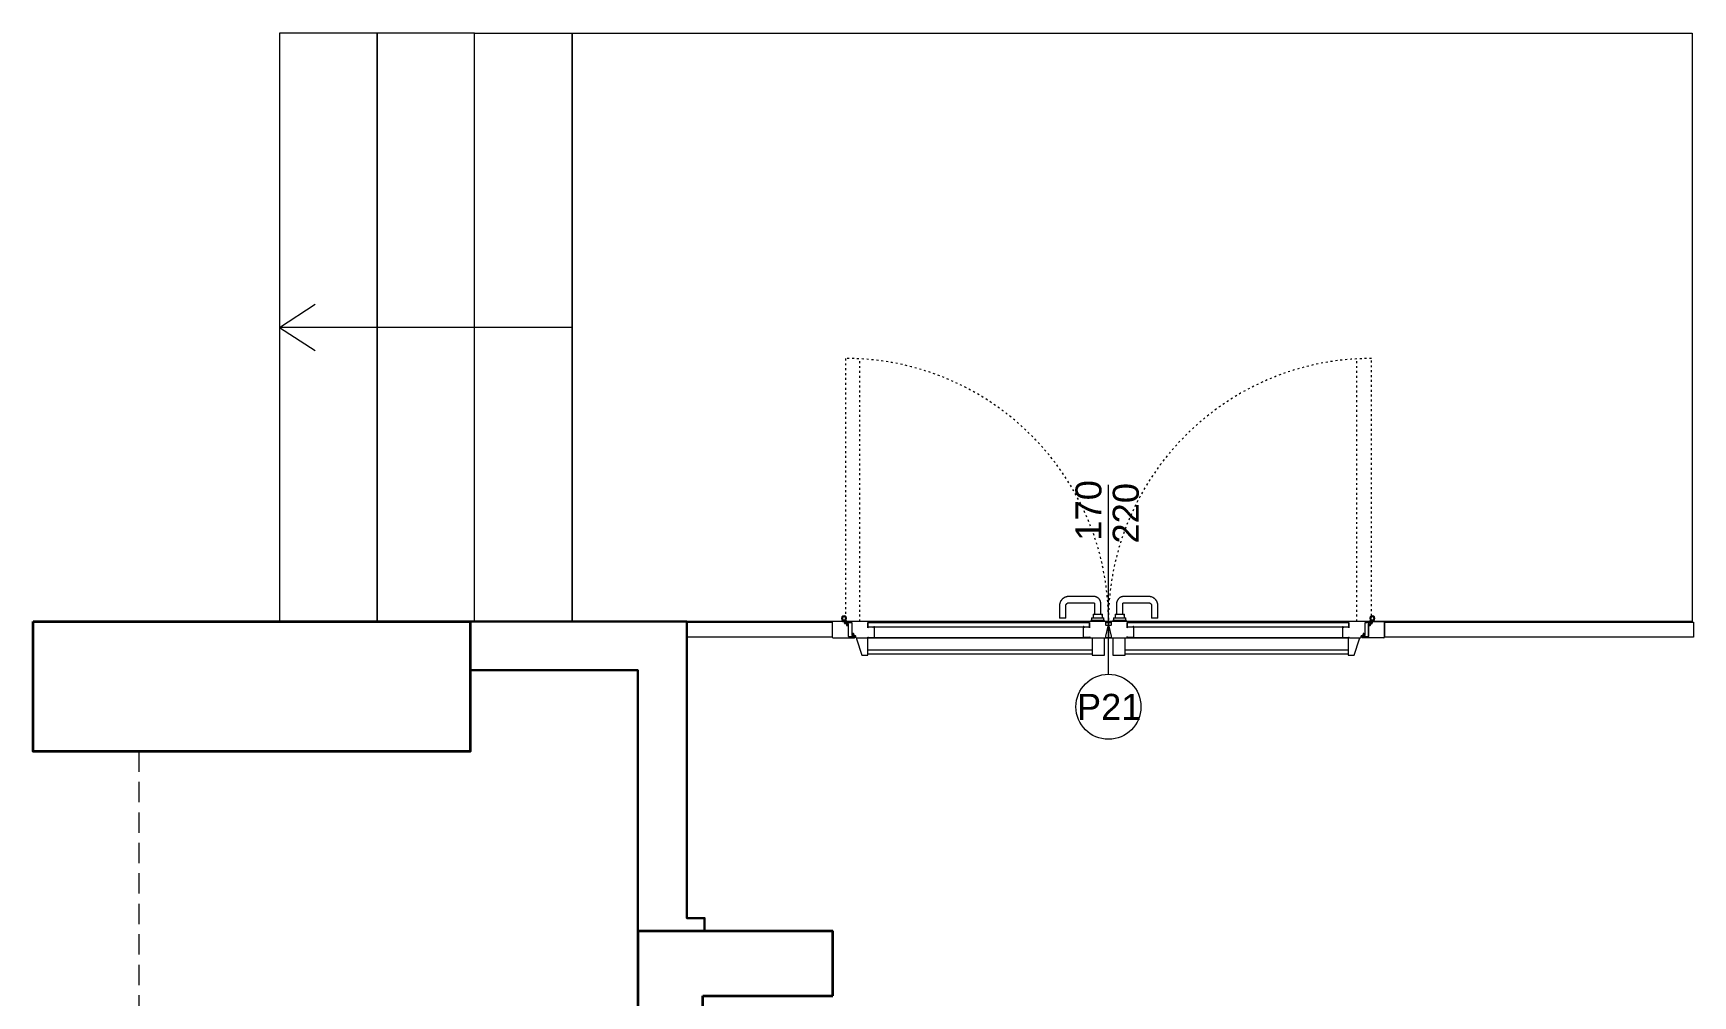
# Model space of a CAD drawing. Header units: centimetres. Extents: x 118932 to 154602, y -32682 to -23521.
# Drawn here: x 128896 to 129406, y -27602 to -27306 of the extents above; entities that cross this region are included whole.
import ezdxf

# ---------------------------------------------------------------- set-up
doc = ezdxf.new("R2010")
doc.units = ezdxf.units.CM
doc.header["$LTSCALE"] = 50
doc.header["$MEASUREMENT"] = 0
doc.linetypes.add('ACAD_ISO03W100', pattern=[30, 12, -18])
doc.linetypes.add('HIDDEN2', pattern=[0.1875, 0.125, -0.0625])
for name, color, linetype, lineweight, true_color in [('GEN_00_BL_Yazı', 7, 'Continuous', 0, 0x4f5250), ('GEN_01_TA_Kolon', 7, 'Continuous', 35, 0xd05d28), ('GEN_01_TA_Merdiven', 7, 'Continuous', 13, 0x816183), ('GEN_02_TF_Pencere', 7, 'Continuous', 9, 0x6093ac), ('GEN_04_PL_İzdüşüm İnce', 7, 'HIDDEN2', 9, 0x6e6387), ('GEN_05_ML_Cam', 7, 'Continuous', 9, 0x637d96), ('GEN_06_GR_Cam', 7, 'Continuous', 9, 0x6093ac), ('KALACAK DUVARLAR', 7, 'Continuous', 30, 0x005387)]:
    doc.layers.add(name, color=color, linetype=linetype, lineweight=lineweight, true_color=true_color)
doc.styles.add('ARIAL', font='arial.ttf')

# ---------------------------------------------------------------- blocks, each defined once
blk = doc.blocks.new('LEVEL -1 İZDÜŞÜM')
at = {"layer": 'GEN_04_PL_İzdüşüm İnce', "elevation": 0}
blk.add_lwpolyline([(1344.58, 3714.99), (1344.58, 3394.51)], dxfattribs=at)
blk = doc.blocks.new('LEVEL -1_C BLOK_KOLON')
at = {"layer": 'GEN_01_TA_Kolon'}
for p, q in [((54949.24, 9909.54, -0.01), (54949.23, 9820.93, 0)), ((54949.24, 9909.54, -0.01), (55009.24, 9909.54, 0)), ((55009.24, 9889.54, 0), (55009.25, 9909.54, 0)), ((54969.23, 9820.93, 0), (54969.23, 9889.54, 0)), ((54969.25, 9889.54, 0), (55009.24, 9889.54, 0))]:
    blk.add_line(p, q, dxfattribs=at)
at = {"layer": 'GEN_01_TA_Kolon', "elevation": 0}
blk.add_lwpolyline([(54763.13, 10004.73), (54897.58, 10004.73), (54897.58, 9964.73), (54763.13, 9964.73)], close=True, dxfattribs=at)
blk = doc.blocks.new('KALACAK DUVALAR LEVEL -1 C BLOK')
at = {"layer": 'KALACAK DUVARLAR', "elevation": 0}
blk.add_lwpolyline([(-246.65, 636.29), (-246.65, 638.24), (-246.65, 640.19), (-252.15, 640.19), (-252.15, 731.49), (-318.14, 731.49), (-318.81, 731.49), (-318.81, 716.49), (-267.14, 716.49), (-267.15, 636.29)], close=True, dxfattribs=at)
blk = doc.blocks.new('P21')
at = {"layer": 'GEN_00_BL_Yazı'}
blk.add_line((-221.99, -8.66), (-221.99, 49.66), dxfattribs=at)
blk.add_circle((-221.99, -18.66), 10, dxfattribs=at)
at = {"layer": 'GEN_05_ML_Cam', "linetype": 'ACAD_ISO03W100', "ltscale": 0.001}
for p, q in [((-302.92, 88.53), (-302.92, 9.17)), ((-298.47, 7.6), (-298.47, 88.53)), ((-145.5, 7.6), (-145.5, 88.53)), ((-141.06, 9.31), (-141.06, 88.53))]:
    blk.add_line(p, q, dxfattribs=at)
for centre, start, end in [((-302.92, 7.6), 0, 90), ((-141.06, 7.6), 90, 180)]:
    blk.add_arc(centre, 80.93, start, end, dxfattribs=at)
at = {"layer": 'GEN_06_GR_Cam'}
for p, q in [((-237.06, 12.42), (-237.06, 8.59)), ((-235.12, 8.59), (-235.12, 12.42)), ((-226.56, 15.29), (-234.18, 15.29)), ((-234.18, 13.35), (-226.56, 13.35)), ((-226.27, 13.05), (-226.27, 9.64)), ((-224.32, 9.64), (-224.32, 13.05)), ((-219.5, 13.05), (-219.5, 9.64)), ((-217.55, 9.64), (-217.55, 13.05)), ((-209.64, 15.29), (-217.26, 15.29)), ((-217.26, 13.35), (-209.64, 13.35)), ((-208.7, 12.42), (-208.7, 8.59)), ((-206.76, 8.59), (-206.76, 12.42)), ((-307, 7.41), (-307, 2.81)), ((-303.46, 7.61), (-306.8, 7.61)), ((-304.05, 8.26), (-303.93, 7.71)), ((-303.75, 7.63), (-303.42, 7.84)), ((-303.22, 7.85), (-302.79, 7.61)), ((-303.21, 7.07), (-303.21, 7.36)), ((-302.81, 6.97), (-303.11, 6.97)), ((-303.01, 8.98), (-303.01, 9.13)), ((-303.01, 8.13), (-303.01, 8.22)), ((-303.01, 7.6), (-303.01, 7.73)), ((-303.01, 7.6), (-302.86, 7.6)), ((-294.18, 7.6), (-302.86, 7.6)), ((-302.86, 7.3), (-301.06, 7.3)), ((-302.64, 7.69), (-302.68, 8.28)), ((-302.66, 6.53), (-302.61, 6.73)), ((-302.31, 6.82), (-302.31, 6.5)), ((-302.01, 2.96), (-302.01, 6.82)), ((-301.01, 7.25), (-301.01, 3.4)), ((-227.78, 7.25), (-296.02, 7.25)), ((-296.02, 7.25), (-296.02, 5.98)), ((-296.02, 5.66), (-296.02, 7.25)), ((-296.02, 5.98), (-227.78, 5.98)), ((-295.97, 7.3), (-294.18, 7.3)), ((-294.46, 5.81), (-295.87, 5.81)), ((-294.29, 5.96), (-294.38, 5.85)), ((-294.18, 7.3), (-229.62, 7.3)), ((-294.03, 2.87), (-294.03, 5.86)), ((-235.12, 8.59), (-237.06, 8.59)), ((-229.77, 5.87), (-229.77, 2.88)), ((-222.99, 7.6), (-229.62, 7.6)), ((-229.62, 7.3), (-227.83, 7.3)), ((-229.42, 5.85), (-229.51, 5.96)), ((-227.93, 5.82), (-229.34, 5.82)), ((-227.78, 5.98), (-227.78, 7.25)), ((-227.78, 7.25), (-227.78, 5.67)), ((-223.18, 7.92), (-227.41, 7.92)), ((-227.41, 7.92), (-227.41, 7.6)), ((-227.2, 8.71), (-227.2, 7.92)), ((-227.2, 8.71), (-223.39, 8.71)), ((-226.73, 9.8), (-226.73, 8.71)), ((-226.73, 9.8), (-223.86, 9.8)), ((-226.56, 9.64), (-226.56, 9.56)), ((-224.02, 9.56), (-224.02, 9.64)), ((-223.86, 8.71), (-223.86, 9.8)), ((-223.39, 7.92), (-223.39, 8.71)), ((-223.18, 7.6), (-223.18, 7.92)), ((-222.79, 6.45), (-222.79, 7.4)), ((-222.79, 7.3), (-222.11, 7.3)), ((-222.11, 7.25), (-222.79, 7.25)), ((-222.79, 3.1), (-222.11, 6.16)), ((-222.31, 6.4), (-222.74, 6.4)), ((-222.11, 7.6), (-222.11, 7.3)), ((-222.11, 7.3), (-222.11, 7.25)), ((-222.11, 7.25), (-222.11, 6)), ((-222.11, 6.01), (-222.11, 5.86)), ((-222.11, 5.86), (-222.11, 2.87)), ((-221.86, 7.3), (-221.86, 7.6)), ((-221.86, 7.3), (-221.19, 7.3)), ((-221.86, 7.25), (-221.86, 7.3)), ((-221.86, 6.05), (-221.86, 7.25)), ((-221.19, 7.25), (-221.86, 7.25)), ((-221.86, 6.16), (-221.19, 3.11)), ((-221.86, 5.86), (-221.86, 6.01)), ((-221.86, 2.87), (-221.86, 5.86)), ((-221.24, 6.4), (-221.67, 6.4)), ((-221.19, 7.4), (-221.19, 6.45)), ((-214.35, 7.6), (-220.99, 7.6)), ((-216.41, 7.92), (-220.64, 7.92)), ((-220.64, 7.92), (-220.64, 7.6)), ((-220.43, 8.71), (-220.43, 7.92)), ((-220.43, 8.71), (-216.62, 8.71)), ((-219.96, 9.8), (-219.96, 8.71)), ((-219.96, 9.8), (-217.1, 9.8)), ((-219.8, 9.64), (-219.8, 9.56)), ((-217.26, 9.56), (-217.26, 9.64)), ((-217.1, 8.71), (-217.1, 9.8)), ((-216.62, 7.92), (-216.62, 8.71)), ((-216.41, 7.6), (-216.41, 7.92)), ((-147.98, 7.25), (-216.2, 7.25)), ((-216.2, 7.25), (-216.2, 5.98)), ((-216.2, 5.67), (-216.2, 7.25)), ((-216.2, 5.98), (-147.98, 5.98)), ((-216.15, 7.3), (-214.35, 7.3)), ((-214.64, 5.82), (-216.05, 5.82)), ((-214.47, 5.96), (-214.56, 5.85)), ((-214.35, 7.3), (-149.82, 7.3)), ((-214.21, 2.88), (-214.21, 5.87)), ((-206.76, 8.59), (-208.7, 8.59)), ((-149.97, 5.86), (-149.97, 2.87)), ((-141.14, 7.6), (-149.82, 7.6)), ((-149.82, 7.3), (-148.03, 7.3)), ((-149.62, 5.85), (-149.71, 5.96)), ((-148.13, 5.81), (-149.54, 5.81)), ((-147.98, 7.25), (-147.98, 5.66)), ((-147.98, 5.98), (-147.98, 7.25)), ((-142.99, 3.4), (-142.99, 7.25)), ((-142.94, 7.3), (-141.14, 7.3)), ((-141.99, 6.82), (-141.99, 2.96)), ((-141.99, 2.96), (-141.99, 6.82)), ((-141.69, 6.5), (-141.69, 6.82)), ((-141.69, 6.82), (-141.69, 6.5)), ((-141.47, 8.28), (-141.5, 7.69)), ((-141.39, 6.73), (-141.34, 6.53)), ((-141.34, 6.53), (-141.39, 6.73)), ((-141.36, 7.61), (-140.93, 7.85)), ((-140.89, 6.97), (-141.19, 6.97)), ((-141.19, 6.97), (-140.89, 6.97)), ((-141.06, 7.6), (-141.14, 7.6)), ((-141.06, 9.03), (-141.06, 9.12)), ((-141.06, 8.04), (-141.06, 8.17)), ((-141.06, 7.6), (-141.06, 7.78)), ((-140.79, 7.36), (-140.79, 7.07)), ((-140.79, 7.07), (-140.79, 7.36)), ((-140.72, 7.84), (-140.4, 7.63)), ((-140.54, 7.61), (-137.2, 7.61)), ((-140.21, 7.71), (-140.1, 8.26)), ((-137, 7.41), (-137, 2.81)), ((-306.8, 2.61), (-300.16, 2.61)), ((-300.16, 2.91), (-301.96, 2.91)), ((-300.86, 3.25), (-300.21, 3.25)), ((-300.71, 3.4), (-300.71, 3.72)), ((-300.37, 3.69), (-300.41, 3.49)), ((-300.21, 3.25), (-299.92, 3.25)), ((-300.21, 3.25), (-299.92, 3.25)), ((-299.82, 3.15), (-299.82, 2.86)), ((-299.82, 3.15), (-299.82, 2.86)), ((-299.57, 2.61), (-296.22, 2.61)), ((-299.53, 2.61), (-299.53, 2.27)), ((-299.53, 2.61), (-299.53, 2.27)), ((-299.53, 2.27), (-297.91, -2.79)), ((-296.01, 2.61), (-296.22, 2.61)), ((-296.01, 2.61), (-227.58, 2.61)), ((-296.01, -2.79), (-296.01, 2.61)), ((-295.87, 2.72), (-294.18, 2.72)), ((-294.18, 2.72), (-227.68, 2.72)), ((-229.62, 2.73), (-227.93, 2.73)), ((-227.58, 2.61), (-222.99, 2.61)), ((-226.99, 2.61), (-226.99, -2.79)), ((-223.18, -2.79), (-223.18, 2.61)), ((-222.99, 2.61), (-222.11, 2.61)), ((-222.82, 2.72), (-222.11, 2.72)), ((-222.79, 2.81), (-222.79, 3.1)), ((-222.11, 2.87), (-222.11, 2.72)), ((-222.11, 2.71), (-222.11, 2.61)), ((-221.86, 2.72), (-221.86, 2.87)), ((-221.86, 2.72), (-221.15, 2.72)), ((-221.86, 2.61), (-221.86, 2.71)), ((-221.86, 2.61), (-220.99, 2.61)), ((-221.19, 3.11), (-221.19, 2.81)), ((-220.99, 2.61), (-216.4, 2.61)), ((-220.64, 2.61), (-220.64, -2.79)), ((-216.83, -2.79), (-216.83, 2.61)), ((-216.4, 2.61), (-148.22, 2.61)), ((-216.29, 2.72), (-149.82, 2.72)), ((-216.05, 2.73), (-214.35, 2.73)), ((-149.82, 2.72), (-148.13, 2.72)), ((-147.78, 2.61), (-148.22, 2.61)), ((-148.22, 2.61), (-148.22, -2.79)), ((-147.78, 2.61), (-144.43, 2.61)), ((-146.32, -2.79), (-144.7, 2.27)), ((-144.7, 2.27), (-144.7, 2.61)), ((-144.18, 2.86), (-144.18, 3.15)), ((-144.08, 3.25), (-143.79, 3.25)), ((-142.04, 2.91), (-143.84, 2.91)), ((-143.84, 2.91), (-142.04, 2.91)), ((-137.2, 2.61), (-143.84, 2.61)), ((-143.79, 3.25), (-143.14, 3.25)), ((-143.59, 3.49), (-143.63, 3.69)), ((-143.29, 3.72), (-143.29, 3.4)), ((-297.91, -2.79), (-296.01, -2.79)), ((-226.99, -1.2), (-296.01, -1.2)), ((-226.99, -2.47), (-296.01, -2.47)), ((-226.99, -2.79), (-223.18, -2.79)), ((-220.64, -2.79), (-216.83, -2.79)), ((-148.22, -1.2), (-216.83, -1.2)), ((-148.22, -2.47), (-216.83, -2.47)), ((-148.22, -2.79), (-146.32, -2.79))]:
    blk.add_line(p, q, dxfattribs=at)
at = {"layer": 'GEN_06_GR_Cam', "flags": 128}
for points in [[(-236.97, 13.14), (-237, 13.03), (-237.02, 12.91), (-237.04, 12.8), (-237.05, 12.68), (-237.06, 12.57), (-237.06, 12.45), (-237.06, 12.42)], [(-236.75, 13.71), (-236.8, 13.61), (-236.85, 13.5), (-236.89, 13.39), (-236.93, 13.28), (-236.96, 13.17), (-236.97, 13.14)], [(-236.14, 14.53), (-236.22, 14.45), (-236.3, 14.37), (-236.38, 14.28), (-236.45, 14.19), (-236.52, 14.1), (-236.59, 14), (-236.65, 13.91), (-236.7, 13.81), (-236.75, 13.71)], [(-235.44, 15.01), (-235.54, 14.95), (-235.64, 14.9), (-235.74, 14.84), (-235.83, 14.77), (-235.93, 14.71), (-236.02, 14.63), (-236.1, 14.56), (-236.14, 14.53)], [(-234.6, 15.26), (-234.71, 15.25), (-234.83, 15.22), (-234.94, 15.19), (-235.05, 15.16), (-235.16, 15.13), (-235.27, 15.08), (-235.37, 15.04), (-235.44, 15.01)], [(-235.12, 12.42), (-235.12, 12.45), (-235.11, 12.49), (-235.11, 12.53), (-235.1, 12.57), (-235.1, 12.6), (-235.09, 12.64), (-235.09, 12.65)], [(-235.09, 12.65), (-235.08, 12.69), (-235.06, 12.72), (-235.05, 12.76), (-235.04, 12.79), (-235.02, 12.83), (-235.02, 12.84)], [(-235.02, 12.84), (-235, 12.87), (-234.98, 12.9), (-234.96, 12.93), (-234.94, 12.96), (-234.92, 12.99), (-234.89, 13.02), (-234.87, 13.05), (-234.84, 13.08), (-234.82, 13.1)], [(-234.82, 13.1), (-234.79, 13.13), (-234.76, 13.15), (-234.73, 13.17), (-234.7, 13.19), (-234.67, 13.21), (-234.64, 13.23), (-234.6, 13.25), (-234.59, 13.26)], [(-234.18, 15.29), (-234.3, 15.29), (-234.41, 15.29), (-234.53, 15.27), (-234.6, 15.26)], [(-234.59, 13.26), (-234.56, 13.27), (-234.52, 13.29), (-234.49, 13.3), (-234.45, 13.31), (-234.42, 13.32), (-234.38, 13.33), (-234.34, 13.34), (-234.32, 13.34)], [(-234.32, 13.34), (-234.28, 13.34), (-234.24, 13.35), (-234.21, 13.35), (-234.18, 13.35)], [(-225.83, 15.17), (-225.92, 15.2), (-226.01, 15.22), (-226.09, 15.24), (-226.18, 15.26), (-226.27, 15.28), (-226.36, 15.29), (-226.45, 15.29), (-226.54, 15.29), (-226.56, 15.29)], [(-226.56, 13.35), (-226.55, 13.35), (-226.54, 13.35), (-226.53, 13.35), (-226.52, 13.35), (-226.5, 13.34), (-226.49, 13.34), (-226.48, 13.34), (-226.47, 13.33), (-226.47, 13.33)], [(-226.47, 13.33), (-226.46, 13.33), (-226.44, 13.32), (-226.43, 13.32), (-226.42, 13.31), (-226.41, 13.31), (-226.4, 13.3), (-226.39, 13.3), (-226.38, 13.29), (-226.38, 13.28)], [(-226.38, 13.28), (-226.37, 13.27), (-226.36, 13.27), (-226.35, 13.26), (-226.34, 13.25), (-226.33, 13.24), (-226.33, 13.23), (-226.32, 13.22), (-226.31, 13.21), (-226.31, 13.2), (-226.3, 13.19), (-226.3, 13.18), (-226.29, 13.17)], [(-226.29, 13.17), (-226.29, 13.16), (-226.28, 13.15), (-226.28, 13.14), (-226.28, 13.13), (-226.27, 13.12), (-226.27, 13.1), (-226.27, 13.09), (-226.27, 13.08), (-226.27, 13.07), (-226.27, 13.06), (-226.27, 13.05)], [(-225.15, 14.79), (-225.22, 14.85), (-225.29, 14.9), (-225.37, 14.95), (-225.44, 14.99), (-225.52, 15.04), (-225.6, 15.08), (-225.68, 15.11), (-225.77, 15.15), (-225.83, 15.17)], [(-224.51, 13.95), (-224.55, 14.03), (-224.59, 14.11), (-224.63, 14.19), (-224.68, 14.27), (-224.73, 14.34), (-224.78, 14.41), (-224.84, 14.48), (-224.9, 14.55), (-224.96, 14.62), (-225.02, 14.68), (-225.09, 14.74), (-225.15, 14.79)], [(-224.32, 13.05), (-224.32, 13.14), (-224.33, 13.23), (-224.34, 13.32), (-224.35, 13.41), (-224.37, 13.5), (-224.39, 13.59), (-224.41, 13.67), (-224.43, 13.76), (-224.46, 13.84), (-224.5, 13.93), (-224.51, 13.95)], [(-219.31, 13.95), (-219.35, 13.87), (-219.38, 13.79), (-219.4, 13.7), (-219.43, 13.61), (-219.45, 13.53), (-219.47, 13.44), (-219.48, 13.35), (-219.49, 13.26), (-219.5, 13.17), (-219.5, 13.08), (-219.5, 13.05)], [(-218.67, 14.79), (-218.74, 14.73), (-218.81, 14.67), (-218.87, 14.61), (-218.93, 14.54), (-218.99, 14.48), (-219.05, 14.4), (-219.1, 14.33), (-219.15, 14.26), (-219.19, 14.18), (-219.24, 14.1), (-219.28, 14.02), (-219.31, 13.95)], [(-217.99, 15.17), (-218.07, 15.14), (-218.15, 15.11), (-218.24, 15.07), (-218.32, 15.03), (-218.39, 14.99), (-218.47, 14.94), (-218.54, 14.89), (-218.62, 14.84), (-218.67, 14.79)], [(-217.26, 15.29), (-217.35, 15.29), (-217.44, 15.29), (-217.53, 15.28), (-217.61, 15.27), (-217.7, 15.25), (-217.79, 15.23), (-217.88, 15.21), (-217.96, 15.18), (-217.99, 15.17)], [(-217.55, 13.05), (-217.55, 13.06), (-217.55, 13.08), (-217.55, 13.09), (-217.55, 13.1), (-217.55, 13.11), (-217.55, 13.12), (-217.54, 13.13), (-217.54, 13.15), (-217.54, 13.16), (-217.53, 13.17), (-217.53, 13.17)], [(-217.53, 13.17), (-217.52, 13.18), (-217.52, 13.19), (-217.51, 13.2), (-217.51, 13.21), (-217.5, 13.22), (-217.49, 13.23), (-217.49, 13.24), (-217.48, 13.25), (-217.47, 13.26), (-217.46, 13.27), (-217.45, 13.28), (-217.44, 13.28)], [(-217.44, 13.28), (-217.44, 13.29), (-217.43, 13.3), (-217.42, 13.3), (-217.41, 13.31), (-217.4, 13.32), (-217.38, 13.32), (-217.37, 13.33), (-217.36, 13.33), (-217.35, 13.33)], [(-217.35, 13.33), (-217.34, 13.34), (-217.33, 13.34), (-217.32, 13.34), (-217.31, 13.35), (-217.3, 13.35), (-217.28, 13.35), (-217.27, 13.35), (-217.26, 13.35), (-217.26, 13.35)], [(-209.22, 15.26), (-209.33, 15.28), (-209.45, 15.29), (-209.56, 15.29), (-209.64, 15.29)], [(-209.64, 13.35), (-209.6, 13.35), (-209.56, 13.35), (-209.53, 13.34), (-209.5, 13.34)], [(-209.5, 13.34), (-209.47, 13.33), (-209.43, 13.33), (-209.39, 13.32), (-209.36, 13.31), (-209.32, 13.29), (-209.29, 13.28), (-209.25, 13.27), (-209.23, 13.26)], [(-209.23, 13.26), (-209.2, 13.24), (-209.16, 13.22), (-209.13, 13.2), (-209.1, 13.18), (-209.07, 13.16), (-209.04, 13.14), (-209.01, 13.11), (-209, 13.1)], [(-208.38, 15.01), (-208.49, 15.06), (-208.59, 15.1), (-208.7, 15.14), (-208.81, 15.17), (-208.92, 15.2), (-209.03, 15.23), (-209.15, 15.25), (-209.22, 15.26)], [(-209, 13.1), (-208.98, 13.08), (-208.95, 13.05), (-208.93, 13.02), (-208.9, 12.99), (-208.88, 12.96), (-208.86, 12.93), (-208.84, 12.9), (-208.82, 12.87), (-208.8, 12.84)], [(-208.8, 12.84), (-208.79, 12.8), (-208.77, 12.77), (-208.76, 12.73), (-208.75, 12.7), (-208.74, 12.66), (-208.73, 12.65)], [(-208.73, 12.65), (-208.73, 12.61), (-208.72, 12.58), (-208.71, 12.54), (-208.71, 12.5), (-208.71, 12.47), (-208.7, 12.43), (-208.7, 12.42)], [(-207.68, 14.53), (-207.77, 14.6), (-207.86, 14.68), (-207.95, 14.75), (-208.04, 14.81), (-208.14, 14.87), (-208.24, 14.93), (-208.34, 14.99), (-208.38, 15.01)], [(-207.07, 13.71), (-207.12, 13.81), (-207.18, 13.91), (-207.24, 14.01), (-207.3, 14.1), (-207.37, 14.19), (-207.45, 14.28), (-207.52, 14.37), (-207.6, 14.45), (-207.68, 14.53)], [(-206.85, 13.14), (-206.88, 13.25), (-206.92, 13.36), (-206.96, 13.47), (-207, 13.57), (-207.05, 13.68), (-207.07, 13.71)], [(-206.76, 12.42), (-206.76, 12.53), (-206.77, 12.65), (-206.78, 12.76), (-206.8, 12.88), (-206.82, 12.99), (-206.84, 13.1), (-206.85, 13.14)]]:
    blk.add_lwpolyline(points, dxfattribs=at)
at = {"layer": 'GEN_06_GR_Cam'}
for centre, radius, start, end in [((-306.8, 7.41), 0.2, 90, 180), ((-303.37, 8.6), 0.765, 90, 206.359), ((-303.37, 8.6), 0.765, 182.0101, 193.1795), ((-303.37, 8.6), 0.635, 90, 270), ((-303.81, 7.73), 0.123, 191.4219, 303.4282), ((-303.81, 7.73), 0.123, 205.4227, 303.4282), ((-303.81, 7.73), 0.123, 205.4227, 261.4259), ((-303.37, 8.6), 0.525, 90, 270), ((-303.37, 8.6), 0.525, 180, 201.7439), ((-303.37, 8.6), 0.525, 180, 201.7439), ((-303.37, 8.6), 0.525, 135, 165), ((-303.37, 8.6), 0.525, 135, 165), ((-303.37, 8.6), 0.525, 210, 270), ((-303.37, 8.6), 0.525, 210, 270), ((-303.81, 7.73), 0.123, 275.4266, 303.4282), ((-303.37, 8.6), 0.525, 90, 120), ((-303.37, 8.6), 0.525, 90, 120), ((-303.46, 7.36), 0.249, 360, 90), ((-303.37, 8.6), 0.765, 265.734, 270), ((-303.37, 8.6), 0.765, 267.867, 270), ((-303.37, 8.6), 0.765, 267.867, 270), ((-303.37, 8.6), 0.765, 267.867, 270), ((-303.37, 8.6), 0.765, 267.867, 270), ((-303.37, 8.6), 0.765, 267.867, 270), ((-303.37, 8.6), 0.765, 334.5374, 90), ((-303.37, 8.6), 0.635, 270, 90), ((-303.37, 8.6), 0.525, 270, 90), ((-303.37, 8.6), 0.525, 270, 300), ((-303.37, 8.6), 0.525, 270, 300), ((-303.37, 8.6), 0.765, 270, 280.787), ((-303.37, 8.6), 0.765, 270, 280.787), ((-303.37, 8.6), 0.765, 270, 280.787), ((-303.37, 8.6), 0.765, 270, 280.787), ((-303.37, 8.6), 0.765, 270, 280.787), ((-303.37, 8.6), 0.765, 270, 280.787), ((-303.37, 8.6), 0.525, 45, 75), ((-303.37, 8.6), 0.525, 45, 75), ((-303.11, 7.07), 0.0998, 180, 270), ((-302.86, 7.45), 0.15, 90, 180), ((-302.86, 7.45), 0.15, 180, 270), ((-303.37, 8.6), 0.525, 315, 345), ((-303.37, 8.6), 0.525, 315, 345), ((-303.37, 8.6), 0.525, 360, 30), ((-303.37, 8.6), 0.525, 360, 30), ((-302.81, 6.77), 0.2, 348.0199, 90), ((-302.76, 7.73), 0.123, 256.9533, 339.6144), ((-302.76, 7.73), 0.123, 270.7301, 325.8375), ((-302.76, 7.73), 0.123, 270.7301, 325.8375), ((-302.48, 6.5), 0.175, 168.0189, 360), ((-303.37, 8.6), 0.765, 360, 15), ((-303.37, 8.6), 0.765, 347.2687, 360), ((-302.16, 6.82), 0.15, 90, 179.9994), ((-302.16, 6.82), 0.15, 360, 90), ((-301.06, 7.25), 0.0499, 360, 90), ((-295.97, 7.25), 0.0499, 90, 179.6835), ((-295.87, 5.66), 0.152, 90, 180), ((-294.46, 5.91), 0.0998, 270, 320.2722), ((-294.18, 5.86), 0.15, 360, 140.2722), ((-294.18, 7.45), 0.15, 270, 90), ((-229.62, 7.45), 0.15, 90, 180), ((-229.62, 7.45), 0.15, 180, 270), ((-229.62, 5.87), 0.15, 39.7278, 180), ((-229.34, 5.92), 0.0998, 219.7278, 270), ((-227.93, 5.67), 0.15, 360, 90), ((-227.83, 7.25), 0.0499, 360, 90), ((-222.99, 7.4), 0.2, 360, 90), ((-222.74, 6.45), 0.0499, 180, 270), ((-222.31, 6.2), 0.2, 347.5428, 90), ((-221.67, 6.2), 0.2, 90, 192.4572), ((-221.24, 6.45), 0.0499, 270, 360), ((-220.99, 7.4), 0.2, 90, 180), ((-216.15, 7.25), 0.0499, 90, 180), ((-216.05, 5.67), 0.15, 90, 180), ((-214.64, 5.92), 0.0998, 270, 320.2722), ((-214.35, 5.87), 0.15, 360, 140.2722), ((-214.35, 7.45), 0.15, 360, 90), ((-214.35, 7.45), 0.15, 270, 360), ((-149.82, 7.45), 0.15, 90, 270), ((-149.82, 5.86), 0.15, 39.7278, 180), ((-149.54, 5.91), 0.0998, 219.7278, 270), ((-148.13, 5.66), 0.152, 360, 90), ((-148.03, 7.25), 0.0499, 0.3165, 90), ((-142.94, 7.25), 0.0499, 90, 180), ((-141.84, 6.82), 0.15, 90, 180), ((-141.84, 6.82), 0.15, 90, 180), ((-141.84, 6.82), 0.15, 0.0006, 90), ((-141.84, 6.82), 0.15, 0.0006, 90), ((-141.52, 6.5), 0.175, 180, 11.9811), ((-141.52, 6.5), 0.175, 180, 11.9811), ((-140.78, 8.6), 0.765, 90, 205.4626), ((-140.78, 8.6), 0.765, 165, 180), ((-140.78, 8.6), 0.765, 180, 192.7313), ((-141.39, 7.73), 0.123, 200.3856, 283.0467), ((-141.39, 7.73), 0.123, 214.1625, 283.0467), ((-141.39, 7.73), 0.123, 214.1625, 283.0467), ((-140.78, 8.6), 0.635, 90, 270), ((-141.19, 6.77), 0.2, 90, 191.9801), ((-141.19, 6.77), 0.2, 90, 191.9801), ((-140.78, 8.6), 0.525, 90, 270), ((-140.78, 8.6), 0.525, 150, 180), ((-140.78, 8.6), 0.525, 150, 180), ((-140.78, 8.6), 0.525, 195, 225), ((-140.78, 8.6), 0.525, 195, 225), ((-140.78, 8.6), 0.525, 110.6624, 135), ((-140.78, 8.6), 0.525, 110.6624, 135), ((-141.14, 7.45), 0.15, 0, 90), ((-141.14, 7.45), 0.15, 270, 0), ((-140.78, 8.6), 0.525, 240, 270), ((-140.78, 8.6), 0.525, 240, 270), ((-140.78, 8.6), 0.765, 259.213, 270), ((-140.78, 8.6), 0.765, 259.213, 270), ((-140.78, 8.6), 0.765, 259.213, 270), ((-140.78, 8.6), 0.765, 259.213, 270), ((-140.78, 8.6), 0.765, 259.213, 270), ((-140.78, 8.6), 0.765, 259.213, 270), ((-140.89, 7.07), 0.0998, 270, 0), ((-140.89, 7.07), 0.0998, 270, 0), ((-140.54, 7.36), 0.249, 90, 180), ((-140.78, 8.6), 0.765, 333.641, 90), ((-140.78, 8.6), 0.635, 270, 90), ((-140.78, 8.6), 0.525, 60, 90), ((-140.78, 8.6), 0.525, 270, 90), ((-140.78, 8.6), 0.525, 60, 90), ((-140.78, 8.6), 0.525, 270, 360), ((-140.78, 8.6), 0.525, 270, 360), ((-140.78, 8.6), 0.765, 270, 274.266), ((-140.78, 8.6), 0.765, 270, 274.266), ((-140.78, 8.6), 0.765, 270, 274.266), ((-140.78, 8.6), 0.765, 270, 274.266), ((-140.78, 8.6), 0.765, 270, 274.266), ((-140.78, 8.6), 0.765, 270, 274.266), ((-140.78, 8.6), 0.525, 15, 45), ((-140.78, 8.6), 0.525, 15, 45), ((-140.33, 7.73), 0.123, 236.5718, 348.5781), ((-140.33, 7.73), 0.123, 250.5726, 334.5773), ((-140.33, 7.73), 0.123, 250.5726, 264.5734), ((-140.33, 7.73), 0.123, 278.5741, 334.5773), ((-140.78, 8.6), 0.765, 346.8205, 360), ((-137.2, 7.41), 0.2, 0, 90), ((-306.8, 2.81), 0.2, 180, 270), ((-301.96, 2.96), 0.0499, 180, 270), ((-300.86, 3.4), 0.15, 180, 360), ((-300.54, 3.72), 0.175, 348.0202, 180), ((-300.21, 3.45), 0.2, 168.2024, 270), ((-300.16, 2.76), 0.15, 360, 90), ((-300.16, 2.76), 0.15, 270, 360), ((-299.92, 3.15), 0.0998, 360, 90), ((-299.92, 3.15), 0.0998, 360, 90), ((-299.57, 2.86), 0.249, 180, 270), ((-299.57, 2.86), 0.249, 180, 270), ((-296.22, 2.81), 0.2, 270, 360), ((-295.87, 2.89), 0.174, 208.9031, 270), ((-294.18, 2.87), 0.15, 270, 360), ((-229.62, 2.88), 0.15, 180, 270), ((-228.03, 2.96), 0.256, 294.4899, 360), ((-227.37, 2.96), 0.405, 180, 239.4898), ((-222.99, 2.81), 0.2, 270, 360), ((-220.99, 2.81), 0.2, 180, 270), ((-216.61, 2.96), 0.405, 300.5102, 360), ((-215.95, 2.96), 0.256, 180, 245.5101), ((-214.35, 2.88), 0.15, 270, 360), ((-149.82, 2.87), 0.15, 180, 270), ((-148.13, 2.89), 0.174, 270, 331.0969), ((-147.78, 2.81), 0.2, 180, 270), ((-144.43, 2.86), 0.249, 270, 0), ((-144.08, 3.15), 0.0998, 90, 180), ((-143.84, 2.76), 0.15, 90, 180), ((-143.84, 2.76), 0.15, 90, 180), ((-143.84, 2.76), 0.15, 180, 270), ((-143.84, 2.76), 0.15, 180, 270), ((-143.79, 3.45), 0.2, 270, 11.7976), ((-143.46, 3.72), 0.175, 0, 191.9798), ((-143.14, 3.4), 0.15, 180, 0), ((-142.04, 2.96), 0.0499, 270, 0), ((-142.04, 2.96), 0.0499, 270, 0), ((-137.2, 2.81), 0.2, 270, 0)]:
    blk.add_arc(centre, radius, start, end, dxfattribs=at)
for points in [[(-302.9, 7.59), (-302.9, 7.59), (-302.92, 7.59), (-302.93, 7.58), (-302.95, 7.57), (-302.97, 7.55), (-302.98, 7.54), (-302.99, 7.52), (-303, 7.51), (-303, 7.49), (-303, 7.49)], [(-302.93, 7.32), (-302.93, 7.32), (-302.92, 7.31), (-302.9, 7.31), (-302.9, 7.3)], [(-294.38, 5.85), (-294.39, 5.84), (-294.39, 5.84), (-294.4, 5.83)], [(-294.03, 7.49), (-294.03, 7.49), (-294.04, 7.51), (-294.05, 7.52), (-294.06, 7.54), (-294.07, 7.55), (-294.09, 7.57), (-294.1, 7.58), (-294.12, 7.59), (-294.13, 7.59), (-294.14, 7.59)], [(-294.14, 7.3), (-294.13, 7.31), (-294.12, 7.31), (-294.1, 7.32), (-294.09, 7.33), (-294.07, 7.34), (-294.06, 7.36), (-294.05, 7.37), (-294.04, 7.39), (-294.03, 7.4), (-294.03, 7.41)], [(-149.86, 7.59), (-149.87, 7.59), (-149.88, 7.59), (-149.9, 7.58), (-149.91, 7.57), (-149.93, 7.55), (-149.94, 7.54), (-149.95, 7.52), (-149.96, 7.51), (-149.97, 7.49), (-149.97, 7.49)], [(-149.97, 7.41), (-149.97, 7.4), (-149.96, 7.39), (-149.95, 7.37), (-149.94, 7.36), (-149.93, 7.34), (-149.91, 7.33), (-149.9, 7.32), (-149.88, 7.31), (-149.87, 7.31), (-149.86, 7.3)], [(-149.71, 5.96), (-149.72, 5.97), (-149.73, 5.98), (-149.74, 5.98)], [(-149.6, 5.83), (-149.61, 5.84), (-149.61, 5.84), (-149.62, 5.85)], [(-141, 7.49), (-141, 7.49), (-141, 7.51), (-141.01, 7.52), (-141.02, 7.54), (-141.03, 7.55), (-141.05, 7.57), (-141.07, 7.58), (-141.08, 7.59), (-141.1, 7.59), (-141.1, 7.59)], [(-141.01, 7.37), (-141.01, 7.38), (-141, 7.39), (-141, 7.4), (-141, 7.41)], [(-301.01, 3.36), (-301.01, 3.35), (-301, 3.34), (-300.99, 3.32), (-300.98, 3.31), (-300.97, 3.29), (-300.95, 3.28), (-300.94, 3.27), (-300.92, 3.26), (-300.91, 3.25), (-300.9, 3.25)], [(-300.82, 3.25), (-300.82, 3.25), (-300.81, 3.26), (-300.79, 3.27), (-300.77, 3.28), (-300.76, 3.29), (-300.74, 3.31), (-300.73, 3.32), (-300.72, 3.34), (-300.72, 3.35), (-300.72, 3.36)], [(-299.82, 2.86), (-299.82, 2.84), (-299.81, 2.81), (-299.81, 2.79)], [(-299.82, 2.86), (-299.82, 2.84), (-299.81, 2.81), (-299.81, 2.79)], [(-294.14, 2.72), (-294.13, 2.73), (-294.12, 2.73), (-294.1, 2.74), (-294.08, 2.75), (-294.07, 2.76), (-294.06, 2.78), (-294.05, 2.79), (-294.04, 2.81), (-294.03, 2.82), (-294.03, 2.83)], [(-149.97, 2.83), (-149.97, 2.82), (-149.96, 2.81), (-149.95, 2.79), (-149.94, 2.78), (-149.93, 2.76), (-149.92, 2.75), (-149.9, 2.74), (-149.88, 2.73), (-149.87, 2.73), (-149.86, 2.72)], [(-144.43, 2.61), (-144.41, 2.61), (-144.39, 2.61), (-144.37, 2.62)], [(-143.28, 3.36), (-143.28, 3.35), (-143.28, 3.34), (-143.27, 3.32), (-143.26, 3.31), (-143.24, 3.29), (-143.23, 3.28), (-143.21, 3.27), (-143.19, 3.26), (-143.18, 3.25), (-143.18, 3.25)], [(-143.1, 3.25), (-143.09, 3.25), (-143.08, 3.26), (-143.06, 3.27), (-143.05, 3.28), (-143.03, 3.29), (-143.02, 3.31), (-143.01, 3.32), (-143, 3.34), (-142.99, 3.35), (-142.99, 3.36)]]:
    blk.add_open_spline(points, degree=3, dxfattribs=at)
for points, knots in [([(-295.91, 5.81), (-295.92, 5.81), (-295.93, 5.8), (-295.95, 5.79), (-295.97, 5.78), (-295.98, 5.77), (-295.99, 5.75), (-296, 5.74), (-296.01, 5.72), (-296.02, 5.7), (-296.02, 5.69)], [0.1428571, 0.1428571, 0.1428571, 0.1428571, 0.2857143, 0.3571429, 0.4285714, 0.5, 0.5714286, 0.6428571, 0.7142857, 0.8571429, 0.8571429, 0.8571429, 0.8571429]), ([(-294.03, 5.9), (-294.03, 5.91), (-294.04, 5.93), (-294.05, 5.95), (-294.06, 5.96), (-294.08, 5.98), (-294.09, 5.98), (-294.09, 5.99)], [0.1, 0.1, 0.1, 0.1, 0.2, 0.25, 0.3, 0.35, 0.4, 0.4, 0.4, 0.4]), ([(-149.91, 5.99), (-149.91, 5.98), (-149.92, 5.98), (-149.94, 5.96), (-149.95, 5.95), (-149.96, 5.93), (-149.97, 5.91), (-149.97, 5.9)], [0.6, 0.6, 0.6, 0.6, 0.65, 0.7, 0.75, 0.8, 0.9, 0.9, 0.9, 0.9]), ([(-147.98, 5.69), (-147.98, 5.7), (-147.99, 5.72), (-148, 5.74), (-148.01, 5.75), (-148.02, 5.77), (-148.04, 5.78), (-148.05, 5.79), (-148.07, 5.8), (-148.08, 5.8), (-148.09, 5.81), (-148.09, 5.81)], [0.1428571, 0.1428571, 0.1428571, 0.1428571, 0.2857143, 0.3571429, 0.4285714, 0.5, 0.5714286, 0.6785714, 0.7321429, 0.7857143, 0.8392857, 0.8392857, 0.8392857, 0.8392857]), ([(-300.31, 3.27), (-300.3, 3.27), (-300.29, 3.26), (-300.27, 3.26), (-300.25, 3.25), (-300.23, 3.25), (-300.21, 3.25)], [0.7321429, 0.7321429, 0.7321429, 0.7321429, 0.7857143, 0.8392857, 0.8928571, 1, 1, 1, 1]), ([(-299.74, 2.68), (-299.73, 2.67), (-299.72, 2.66), (-299.7, 2.64), (-299.68, 2.63), (-299.66, 2.63), (-299.62, 2.61), (-299.59, 2.61), (-299.57, 2.61)], [0.5, 0.5, 0.5, 0.5, 0.5833333, 0.6666667, 0.7083333, 0.75, 0.8333333, 1, 1, 1, 1]), ([(-299.74, 2.68), (-299.73, 2.67), (-299.72, 2.66), (-299.7, 2.64), (-299.68, 2.63), (-299.66, 2.63), (-299.62, 2.61), (-299.59, 2.61), (-299.57, 2.61)], [0.5, 0.5, 0.5, 0.5, 0.5833333, 0.6666667, 0.7083333, 0.75, 0.8333333, 1, 1, 1, 1]), ([(-296.05, 2.71), (-296.05, 2.72), (-296.04, 2.73), (-296.03, 2.76), (-296.02, 2.79), (-296.02, 2.81)], [0.6666667, 0.6666667, 0.6666667, 0.6666667, 0.75, 0.8333333, 1, 1, 1, 1]), ([(-296, 2.78), (-296, 2.77), (-295.99, 2.76), (-295.97, 2.75), (-295.96, 2.74), (-295.94, 2.73), (-295.92, 2.73), (-295.91, 2.72), (-295.91, 2.72)], [0.2, 0.2, 0.2, 0.2, 0.3, 0.4, 0.55, 0.625, 0.7, 0.8, 0.8, 0.8, 0.8]), ([(-148.09, 2.72), (-148.08, 2.73), (-148.06, 2.73), (-148.04, 2.74), (-148.02, 2.76), (-148.01, 2.77), (-148, 2.78)], [0.2, 0.2, 0.2, 0.2, 0.4, 0.5, 0.6, 0.8, 0.8, 0.8, 0.8]), ([(-147.88, 2.64), (-147.87, 2.63), (-147.87, 2.63), (-147.85, 2.62), (-147.82, 2.61), (-147.79, 2.61), (-147.78, 2.61)], [0.6666667, 0.6666667, 0.6666667, 0.6666667, 0.7083333, 0.75, 0.8333333, 1, 1, 1, 1]), ([(-144.26, 2.68), (-144.25, 2.69), (-144.25, 2.69), (-144.23, 2.71), (-144.22, 2.73), (-144.2, 2.76), (-144.19, 2.8), (-144.18, 2.84), (-144.18, 2.86)], [0.5, 0.5, 0.5, 0.5, 0.5416667, 0.5833333, 0.6666667, 0.75, 0.8333333, 1, 1, 1, 1]), ([(-143.62, 3.34), (-143.61, 3.35), (-143.6, 3.36), (-143.59, 3.4), (-143.59, 3.42), (-143.59, 3.44)], [0.5714286, 0.5714286, 0.5714286, 0.5714286, 0.6428571, 0.7142857, 0.8571429, 0.8571429, 0.8571429, 0.8571429])]:
    blk.add_open_spline(points, degree=3, knots=knots, dxfattribs=at)
at = {"layer": 'GEN_00_BL_Yazı', "style": 'ARIAL'}
for s, p in [('170', (-224.15, 32.46)), ('220', (-212.67, 31.57))]:
    blk.add_text(s, height=8, rotation=90, dxfattribs=at).set_placement(p)
blk.add_text('P21', height=8, dxfattribs=at).set_placement((-231.71, -22.67))
blk = doc.blocks.new('DOGRAMA LEVEL -1 C BLOK')
at = {"layer": 'GEN_02_TF_Pencere', "elevation": 0}
blk.add_lwpolyline([(-48.8, 969.53), (46.28, 969.53), (46.28, 964.93), (-48.8, 964.93)], close=True, dxfattribs=at)
blk.add_blockref('P21', (88.2, 962.13, 0))
blk = doc.blocks.new('FITNESS MERDIVEN')
at = {"layer": 'GEN_01_TA_Merdiven'}
for p, q in [((-170.26, 185.7, -0.01), (-159.34, 192.79, 0)), ((-80.26, 185.7, -0.01), (-170.26, 185.7, -0.01)), ((-170.26, 185.7, -0.01), (-159.34, 178.61, 0))]:
    blk.add_line(p, q, dxfattribs=at)
at = {"layer": 'GEN_01_TA_Merdiven', "elevation": 0}
for points in [[(-140.25, 276.21), (-170.26, 276.21), (-170.26, 95.19), (-140.25, 95.19)], [(-110.25, 276.21), (-140.25, 276.21), (-140.25, 95.19), (-110.25, 95.19)], [(-80.25, 95.19), (-110.25, 95.19), (-110.25, 276.21), (-80.25, 276.21)], [(-80.25, 276.21), (264.42, 276.21), (264.42, 95.19), (-80.25, 95.19)]]:
    blk.add_lwpolyline(points, close=True, dxfattribs=at)

msp = doc.modelspace()

# ---------------------------------------------------------------- linework, layer by layer
at = {"layer": 'GEN_02_TF_Pencere', "elevation": 0}
msp.add_lwpolyline([(129096.85, -27486.95), (129141.65, -27486.95), (129141.65, -27491.55), (129096.85, -27491.55)], close=True, dxfattribs=at)

# ---------------------------------------------------------------- block references
for name, p in [('LEVEL -1 İZDÜŞÜM', (127583.7, -31241.75)), ('DOGRAMA LEVEL -1 C BLOK', (129360.45, -28456.49)), ('LEVEL -1_C BLOK_KOLON', (74132.61, -37491.49, 0)), ('KALACAK DUVALAR LEVEL -1 C BLOK', (129349, -28218.24))]:
    msp.add_blockref(name, p)
at = {"layer": 'GEN_01_TA_Merdiven'}
msp.add_blockref('FITNESS MERDIVEN', (129141.84, -27581.95, 0), dxfattribs=at)

doc.saveas('drawing.dxf')
